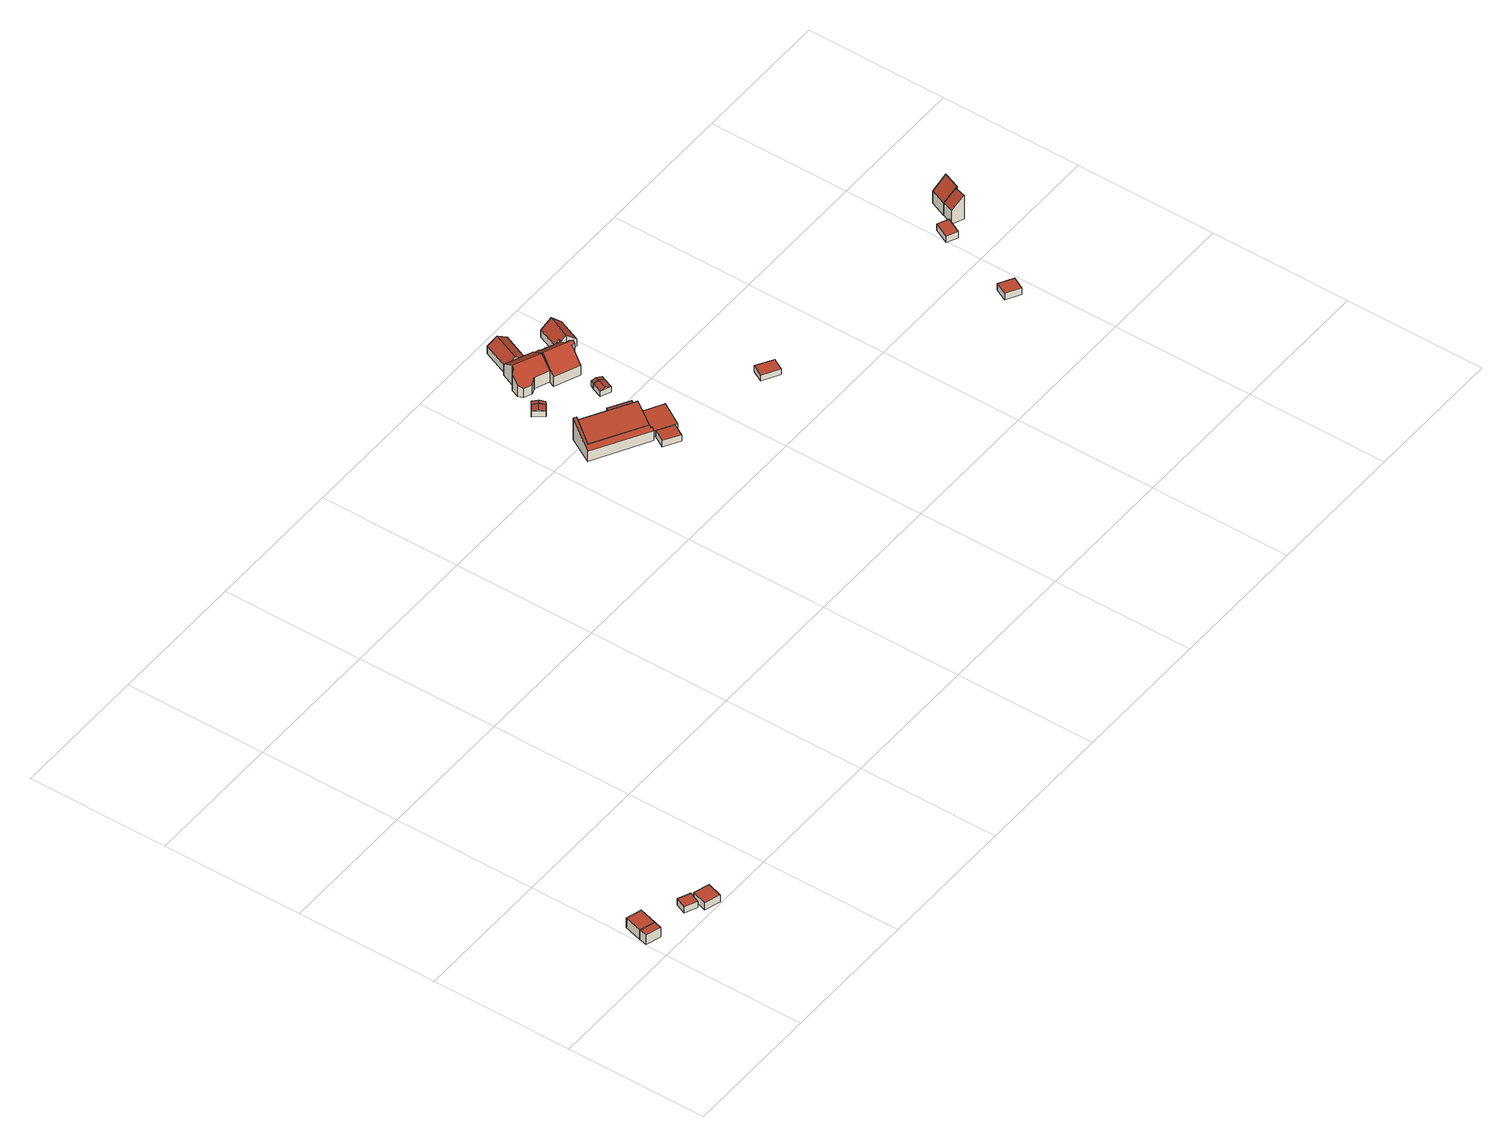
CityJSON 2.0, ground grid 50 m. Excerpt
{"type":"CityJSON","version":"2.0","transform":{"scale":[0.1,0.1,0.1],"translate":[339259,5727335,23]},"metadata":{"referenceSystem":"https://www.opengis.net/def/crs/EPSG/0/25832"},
"CityObjects":{
"building1":{"type":"Building","attributes":{"Geometrietyp2DReferenz":"3000","Gemeindeschluessel":"05170048","function":"31001_2720","roofType":"1000","measuredHeight":3.87},"address":[{"country":"Germany","locality":"Wesel","thoroughfareNumber":"37","thoroughfareName":"Auf dem Heidchen"}],"geometry":[{"type":"Solid","lod":"2","boundaries":[[[[0,1,2,3]],[[4,5,1,0]],[[6,7,5,4]],[[3,2,7,6]],[[4,0,3,6]],[[1,5,7,2]]]],"semantics":{"surfaces":[{"type":"WallSurface"},{"type":"RoofSurface"},{"type":"GroundSurface"}],"values":[[0,0,0,0,1,2]]}}]},
"building2":{"type":"Building","attributes":{"Geometrietyp2DReferenz":"3000","Gemeindeschluessel":"05170048","function":"31001_2720","roofType":"1000","measuredHeight":3.83},"address":[{"country":"Germany","locality":"Wesel","thoroughfareNumber":"37","thoroughfareName":"Auf dem Heidchen"}],"geometry":[{"type":"Solid","lod":"2","boundaries":[[[[8,9,10,11]],[[3,2,9,8]],[[6,7,2,3]],[[11,10,7,6]],[[3,8,11,6]],[[9,2,7,10]]]],"semantics":{"surfaces":[{"type":"WallSurface"},{"type":"RoofSurface"},{"type":"GroundSurface"}],"values":[[0,0,0,0,1,2]]}}]},
"building3":{"type":"Building","attributes":{"Geometrietyp2DReferenz":"3000","Gemeindeschluessel":"05170048","function":"51009_1610","roofType":"1000","measuredHeight":2.6},"geometry":[{"type":"Solid","lod":"2","boundaries":[[[[12,13,14,15]],[[16,17,13,12]],[[18,19,17,16]],[[15,14,19,18]],[[16,12,15,18]],[[13,17,19,14]]]],"semantics":{"surfaces":[{"type":"WallSurface"},{"type":"RoofSurface"},{"type":"GroundSurface"}],"values":[[0,0,0,0,1,2]]}}]},
"building4":{"type":"Building","attributes":{"Geometrietyp2DReferenz":"3000","Gemeindeschluessel":"05170048","function":"31001_2463","roofType":"1000","measuredHeight":2.94},"address":[{"country":"Germany","locality":"Wesel","thoroughfareNumber":"37","thoroughfareName":"Auf dem Heidchen"}],"geometry":[{"type":"Solid","lod":"2","boundaries":[[[[20,21,22,23]],[[24,25,21,20]],[[26,27,25,24]],[[23,22,27,26]],[[24,20,23,26]],[[21,25,27,22]]]],"semantics":{"surfaces":[{"type":"WallSurface"},{"type":"RoofSurface"},{"type":"GroundSurface"}],"values":[[0,0,0,0,1,2]]}}]},
"building5":{"type":"Building","attributes":{"Geometrietyp2DReferenz":"3000","Gemeindeschluessel":"05170048","function":"51009_1610","roofType":"2100","measuredHeight":8.83},"geometry":[{"type":"Solid","lod":"2","boundaries":[[[[28,29,30,31]],[[32,33,29,28]],[[34,35,33,32]],[[36,37,35,34]],[[38,39,37,36]],[[40,41,39,38]],[[42,43,41,40]],[[31,30,43,42]],[[40,38,36,34,32,28,31,42]],[[29,33,35,37,39,41,43,30]]]],"semantics":{"surfaces":[{"type":"WallSurface"},{"type":"RoofSurface"},{"type":"GroundSurface"}],"values":[[0,0,0,0,0,0,0,0,1,2]]}}]},
"building6":{"type":"Building","attributes":{"Geometrietyp2DReferenz":"3000","Gemeindeschluessel":"05170048","function":"31001_2724","roofType":"2100","measuredHeight":7.57},"address":[{"country":"Germany","locality":"Wesel","thoroughfareNumber":"72","thoroughfareName":"Obrighovener Straße"}],"geometry":[{"type":"Solid","lod":"2","boundaries":[[[[40,44,45,46]],[[38,47,44,40]],[[48,49,47,38]],[[46,45,49,48]],[[38,40,46,48]],[[44,47,49,45]]]],"semantics":{"surfaces":[{"type":"WallSurface"},{"type":"RoofSurface"},{"type":"GroundSurface"}],"values":[[0,0,0,0,1,2]]}}]},
"building7":{"type":"Building","attributes":{"Geometrietyp2DReferenz":"3000","Gemeindeschluessel":"05170048","function":"31001_1313","roofType":"3100","measuredHeight":2.85},"address":[{"country":"Germany","locality":"Wesel","thoroughfareNumber":"70","thoroughfareName":"Obrighovener Straße"}],"geometry":[{"type":"Solid","lod":"2","boundaries":[[[[50,51,52,53]],[[54,55,51,50]],[[56,57,55,54]],[[53,52,57,56]],[[50,58,54]],[[56,59,53]],[[53,59,58,50]],[[54,58,59,56]],[[51,55,57,52]]]],"semantics":{"surfaces":[{"type":"WallSurface"},{"type":"RoofSurface"},{"type":"GroundSurface"}],"values":[[0,0,0,0,0,0,1,1,2]]}}]},
"building8":{"type":"Building","attributes":{"Geometrietyp2DReferenz":"3000","Gemeindeschluessel":"05170048","function":"51009_1610","roofType":"3100","measuredHeight":2.86},"geometry":[{"type":"Solid","lod":"2","boundaries":[[[[53,52,60,61]],[[56,57,52,53]],[[62,63,57,56]],[[61,60,63,62]],[[53,59,56]],[[62,64,61]],[[61,64,59,53]],[[56,59,64,62]],[[52,57,63,60]]]],"semantics":{"surfaces":[{"type":"WallSurface"},{"type":"RoofSurface"},{"type":"GroundSurface"}],"values":[[0,0,0,0,0,0,1,1,2]]}}]},
"building9":{"type":"Building","attributes":{"Geometrietyp2DReferenz":"3000","Gemeindeschluessel":"05170048","function":"31001_2723","roofType":"1000","measuredHeight":2.56},"address":[{"country":"Germany","locality":"Wesel","thoroughfareNumber":"72","thoroughfareName":"Obrighovener Straße"}],"geometry":[{"type":"Solid","lod":"2","boundaries":[[[[65,66,67,68]],[[69,70,66,65]],[[71,72,70,69]],[[68,67,72,71]],[[69,65,68,71]],[[66,70,72,67]]]],"semantics":{"surfaces":[{"type":"WallSurface"},{"type":"RoofSurface"},{"type":"GroundSurface"}],"values":[[0,0,0,0,1,2]]}}]},
"building10":{"type":"Building","attributes":{"Geometrietyp2DReferenz":"3000","Gemeindeschluessel":"05170048","function":"51009_1610","roofType":"1000","measuredHeight":2.62},"geometry":[{"type":"Solid","lod":"2","boundaries":[[[[73,74,75,76]],[[77,78,74,73]],[[79,80,78,77]],[[81,82,80,79]],[[83,45,82,81]],[[76,75,45,83]],[[81,79,77,73,76,83]],[[74,78,80,82,45,75]]]],"semantics":{"surfaces":[{"type":"WallSurface"},{"type":"RoofSurface"},{"type":"GroundSurface"}],"values":[[0,0,0,0,0,0,1,2]]}}]},
"building11":{"type":"Building","attributes":{"Geometrietyp2DReferenz":"3000","Gemeindeschluessel":"05170048","function":"51009_1610","roofType":"1000","measuredHeight":2.59},"geometry":[{"type":"Solid","lod":"2","boundaries":[[[[81,82,45,83]],[[79,80,82,81]],[[84,85,80,79]],[[86,87,85,84]],[[88,89,87,86]],[[65,66,89,88]],[[68,67,66,65]],[[90,91,67,68]],[[92,93,91,90]],[[94,44,93,92]],[[83,45,44,94]],[[92,90,68,65,88,86,84,79,81,83,94]],[[82,80,85,87,89,66,67,91,93,44,45]]]],"semantics":{"surfaces":[{"type":"WallSurface"},{"type":"RoofSurface"},{"type":"GroundSurface"}],"values":[[0,0,0,0,0,0,0,0,0,0,0,1,2]]}}]},
"building12":{"type":"Building","attributes":{"Geometrietyp2DReferenz":"3000","Gemeindeschluessel":"05170048","function":"31001_1010","roofType":"3100","measuredHeight":7.99},"address":[{"country":"Germany","locality":"Wesel","thoroughfareNumber":"70","thoroughfareName":"Obrighovener Straße"}],"geometry":[{"type":"Solid","lod":"2","boundaries":[[[[95,96,97,98]],[[99,100,96,95]],[[101,102,100,99]],[[103,104,102,101]],[[105,106,104,103]],[[107,108,106,105]],[[109,110,108,107]],[[111,112,110,109]],[[113,114,112,111]],[[115,116,114,113]],[[117,118,116,115]],[[119,120,118,117]],[[121,122,120,119]],[[98,97,122,121]],[[113,111,109,107,105,115]],[[103,101,99,95,98,121,119,117,115,105]],[[96,100,102,104,106,108,110,112,114,116,118,120,122,97]]]],"semantics":{"surfaces":[{"type":"WallSurface"},{"type":"RoofSurface"},{"type":"GroundSurface"}],"values":[[0,0,0,0,0,0,0,0,0,0,0,0,0,0,1,1,2]]}}]},
"building13":{"type":"Building","attributes":{"Geometrietyp2DReferenz":"3000","Gemeindeschluessel":"05170048","function":"31001_1313","roofType":"3100","measuredHeight":2.74},"address":[{"country":"Germany","locality":"Wesel","thoroughfareNumber":"72","thoroughfareName":"Obrighovener Straße"}],"geometry":[{"type":"Solid","lod":"2","boundaries":[[[[123,124,125,126]],[[127,128,124,123]],[[129,130,128,127]],[[126,125,130,129]],[[123,131,127]],[[129,132,126]],[[126,132,131,123]],[[127,131,132,129]],[[124,128,130,125]]]],"semantics":{"surfaces":[{"type":"WallSurface"},{"type":"RoofSurface"},{"type":"GroundSurface"}],"values":[[0,0,0,0,0,0,1,1,2]]}}]},
"building14":{"type":"Building","attributes":{"Geometrietyp2DReferenz":"3000","Gemeindeschluessel":"05170048","function":"51009_1610","roofType":"3100","measuredHeight":2.71},"geometry":[{"type":"Solid","lod":"2","boundaries":[[[[126,133,134,135]],[[129,136,133,126]],[[137,138,136,129]],[[135,134,138,137]],[[126,132,129]],[[137,139,135]],[[135,139,132,126]],[[129,132,139,137]],[[133,136,138,134]]]],"semantics":{"surfaces":[{"type":"WallSurface"},{"type":"RoofSurface"},{"type":"GroundSurface"}],"values":[[0,0,0,0,0,0,1,1,2]]}}]},
"building15":{"type":"Building","attributes":{"Geometrietyp2DReferenz":"3000","Gemeindeschluessel":"05170048","function":"31001_2463","roofType":"3100","measuredHeight":5.58},"address":[{"country":"Germany","locality":"Wesel","thoroughfareNumber":"70","thoroughfareName":"Obrighovener Straße"}],"geometry":[{"type":"Solid","lod":"2","boundaries":[[[[140,141,142,143]],[[144,145,141,140]],[[146,147,145,144]],[[143,142,147,146]],[[140,148,144]],[[146,149,143]],[[143,149,148,140]],[[144,148,149,146]],[[141,145,147,142]]]],"semantics":{"surfaces":[{"type":"WallSurface"},{"type":"RoofSurface"},{"type":"GroundSurface"}],"values":[[0,0,0,0,0,0,1,1,2]]}}]},
"building16":{"type":"Building","attributes":{"Geometrietyp2DReferenz":"3000","Gemeindeschluessel":"05170048","function":"31001_1010","roofType":"3100","measuredHeight":9.18},"address":[{"country":"Germany","locality":"Wesel","thoroughfareNumber":"72","thoroughfareName":"Obrighovener Straße"}],"geometry":[{"type":"Solid","lod":"2","boundaries":[[[[150,151,152,153]],[[154,155,151,150]],[[156,157,155,154]],[[158,159,157,156]],[[160,161,159,158]],[[162,118,161,160]],[[163,164,118,162]],[[165,114,164,163]],[[166,167,114,165]],[[168,169,167,166]],[[170,171,169,168]],[[172,173,171,170]],[[174,175,173,172]],[[176,177,175,174]],[[178,179,177,176]],[[180,181,179,178]],[[182,183,181,180]],[[153,152,183,182]],[[153,182,180,178,176,174,172,170,168,166,165,163,150]],[[162,160,158,156,154,150,163]],[[151,155,157,159,161,118,164,114,167,169,171,173,175,177,179,181,183,152]]]],"semantics":{"surfaces":[{"type":"WallSurface"},{"type":"RoofSurface"},{"type":"GroundSurface"}],"values":[[0,0,0,0,0,0,0,0,0,0,0,0,0,0,0,0,0,0,1,1,2]]}}]},
"building17":{"type":"Building","attributes":{"Geometrietyp2DReferenz":"3000","Gemeindeschluessel":"05170048","function":"31001_2463","roofType":"3100","measuredHeight":6.28},"address":[{"country":"Germany","locality":"Wesel","thoroughfareNumber":"72","thoroughfareName":"Obrighovener Straße"}],"geometry":[{"type":"Solid","lod":"2","boundaries":[[[[184,185,186,187]],[[188,189,185,184]],[[190,191,189,188]],[[192,193,191,190]],[[194,195,193,192]],[[196,197,195,194]],[[198,199,197,196]],[[187,186,199,198]],[[192,190,188,184,187,194]],[[198,196,194,187]],[[185,189,191,193,195,197,199,186]]]],"semantics":{"surfaces":[{"type":"WallSurface"},{"type":"RoofSurface"},{"type":"GroundSurface"}],"values":[[0,0,0,0,0,0,0,0,1,1,2]]}}]},
"building18":{"type":"Building","attributes":{"Geometrietyp2DReferenz":"3000","Gemeindeschluessel":"05170048","function":"51009_1610","roofType":"1000","measuredHeight":2.44},"geometry":[{"type":"Solid","lod":"2","boundaries":[[[[200,201,202,203]],[[204,205,201,200]],[[206,207,205,204]],[[203,202,207,206]],[[204,200,203,206]],[[201,205,207,202]]]],"semantics":{"surfaces":[{"type":"WallSurface"},{"type":"RoofSurface"},{"type":"GroundSurface"}],"values":[[0,0,0,0,1,2]]}}]},
"building19":{"type":"Building","attributes":{"Geometrietyp2DReferenz":"3000","Gemeindeschluessel":"05170048","function":"31001_1313","roofType":"1000","measuredHeight":2.68},"address":[{"country":"Germany","locality":"Wesel","thoroughfareNumber":"78","thoroughfareName":"Obrighovener Straße"}],"geometry":[{"type":"Solid","lod":"2","boundaries":[[[[208,209,210,211]],[[212,213,209,208]],[[214,215,213,212]],[[211,210,215,214]],[[212,208,211,214]],[[209,213,215,210]]]],"semantics":{"surfaces":[{"type":"WallSurface"},{"type":"RoofSurface"},{"type":"GroundSurface"}],"values":[[0,0,0,0,1,2]]}}]},
"building20":{"type":"Building","attributes":{"Geometrietyp2DReferenz":"3000","Gemeindeschluessel":"05170048","function":"31001_2463","roofType":"1000","measuredHeight":2.59},"address":[{"country":"Germany","locality":"Wesel","thoroughfareNumber":"78","thoroughfareName":"Obrighovener Straße"}],"geometry":[{"type":"Solid","lod":"2","boundaries":[[[[216,217,218,219]],[[220,221,217,216]],[[222,223,221,220]],[[219,218,223,222]],[[220,216,219,222]],[[217,221,223,218]]]],"semantics":{"surfaces":[{"type":"WallSurface"},{"type":"RoofSurface"},{"type":"GroundSurface"}],"values":[[0,0,0,0,1,2]]}}]},
"building21":{"type":"Building","attributes":{"Geometrietyp2DReferenz":"3000","Gemeindeschluessel":"05170048","function":"31001_2463","roofType":"2100","measuredHeight":9.82},"address":[{"country":"Germany","locality":"Wesel","thoroughfareNumber":"78","thoroughfareName":"Obrighovener Straße"}],"geometry":[{"type":"Solid","lod":"2","boundaries":[[[[224,225,226,227]],[[228,229,225,224]],[[230,231,229,228]],[[232,233,231,230]],[[227,226,233,232]],[[230,228,224,227,232]],[[225,229,231,233,226]]]],"semantics":{"surfaces":[{"type":"WallSurface"},{"type":"RoofSurface"},{"type":"GroundSurface"}],"values":[[0,0,0,0,0,1,2]]}}]},
"building22":{"type":"Building","attributes":{"Geometrietyp2DReferenz":"3000","Gemeindeschluessel":"05170048","function":"31001_2463","roofType":"2100","measuredHeight":9.82},"address":[{"country":"Germany","locality":"Wesel","thoroughfareNumber":"78","thoroughfareName":"Obrighovener Straße"}],"geometry":[{"type":"Solid","lod":"2","boundaries":[[[[234,235,236,237]],[[238,239,235,234]],[[240,241,239,238]],[[242,243,241,240]],[[237,236,243,242]],[[240,238,234,237,242]],[[235,239,241,243,236]]]],"semantics":{"surfaces":[{"type":"WallSurface"},{"type":"RoofSurface"},{"type":"GroundSurface"}],"values":[[0,0,0,0,0,1,2]]}}]}
},
"vertices":[
[58,61,47],[58,61,8],[66,89,8],[66,89,47],[5,77,47],[5,77,8],[12,105,47],[12,105,8],
[85,152,47],[85,152,8],[30,168,8],[30,168,47],
[224,43,36],[224,43,10],[241,81,10],[241,81,36],[181,62,36],[181,62,10],[198,100,36],[198,100,10],
[247,75,38],[247,75,9],[229,21,9],[229,21,38],[302,58,38],[302,58,9],[284,3,38],[284,3,9],
[1784,1335,52],[1784,1335,12],[1790,1345,12],[1790,1345,58],[1594,1444,52],[1594,1444,12],[1646,1534,101],[1646,1534,12],[1655,1529,101],[1655,1529,12],[1613,1457,62],[1613,1457,12],[1789,1356,62],[1789,1356,12],[1785,1348,58],[1785,1348,12],
[1789,1356,13],[1831,1428,13],[1831,1428,88],[1613,1457,13],[1655,1529,88],[1655,1529,13],
[1677,1658,35],[1677,1658,13],[1701,1675,13],[1701,1675,35],[1650,1694,35],[1650,1694,13],[1675,1712,35],[1675,1712,13],[1664,1676,41],[1688,1694,41],
[1712,1684,13],[1712,1684,35],[1686,1720,35],[1686,1720,13],[1699,1702,41],
[1854,1307,39],[1854,1307,13],[1800,1340,13],[1800,1340,39],[1830,1265,39],[1830,1265,13],[1775,1298,39],[1775,1298,13],
[1792,1515,39],[1792,1515,13],[1764,1466,13],[1764,1466,39],[1863,1474,39],[1863,1474,13],[1836,1427,39],[1836,1427,13],[1832,1430,39],[1832,1430,13],[1831,1428,39],
[1904,1389,39],[1904,1389,13],[1912,1385,39],[1912,1385,13],[1862,1302,39],[1862,1302,13],[1790,1345,39],[1790,1345,13],[1785,1348,39],[1785,1348,13],[1789,1356,39],
[1705,1761,49],[1705,1761,13],[1733,1749,13],[1733,1749,49],[1698,1779,59],[1698,1779,13],[1709,1807,79],[1709,1807,13],[1726,1815,88],[1726,1815,13],[1729,1821,93],[1729,1821,13],[1748,1866,59],[1748,1866,13],[1754,1863,59],[1754,1863,13],[1819,1836,59],[1819,1836,13],[1843,1826,59],[1843,1826,13],[1824,1781,93],[1824,1781,13],[1805,1736,59],[1805,1736,13],[1752,1758,59],[1752,1758,13],[1752,1757,59],[1752,1757,13],
[1880,1563,33],[1880,1563,11],[1895,1599,11],[1895,1599,33],[1844,1578,33],[1844,1578,11],[1859,1614,33],[1859,1614,11],[1862,1571,39],[1877,1607,39],
[1895,1599,12],[1900,1611,12],[1900,1611,33],[1859,1614,12],[1864,1626,33],[1864,1626,12],[1882,1619,39],
[1819,1836,44],[1819,1836,12],[1861,1936,12],[1861,1936,44],[1754,1863,44],[1754,1863,12],[1796,1962,44],[1796,1962,12],[1787,1850,68],[1828,1949,68],
[1916,1730,105],[1916,1730,13],[1925,1752,13],[1925,1752,84],[1912,1722,97],[1912,1722,13],[1904,1726,97],[1904,1726,13],[1884,1679,52],[1884,1679,13],[1796,1716,52],[1796,1716,13],[1805,1736,71],[1820,1771,105],[1820,1771,13],[1843,1826,52],[1849,1840,38],[1849,1840,13],[1878,1828,38],[1878,1828,13],[1873,1814,52],[1873,1814,13],[1884,1809,52],[1884,1809,13],[1886,1814,47],[1886,1814,13],[1917,1800,47],[1917,1800,13],[1933,1794,47],[1933,1794,13],[1928,1784,56],[1928,1784,13],[1916,1755,84],[1916,1755,13],
[1928,1784,58],[1928,1784,12],[1946,1777,12],[1946,1777,75],[1933,1794,58],[1933,1794,12],[1917,1800,42],[1917,1800,12],[1948,1873,42],[1948,1873,12],[1981,1859,75],[1981,1859,12],[2014,1845,42],[2014,1845,12],[1979,1762,42],[1979,1762,12],
[2238,1190,38],[2238,1190,14],[2261,1230,14],[2261,1230,38],[2179,1224,38],[2179,1224,14],[2202,1265,38],[2202,1265,14],
[2916,878,42],[2916,878,15],[2893,834,15],[2893,834,42],[2966,849,42],[2966,849,15],[2943,806,42],[2943,806,15],
[3057,1159,41],[3057,1159,15],[3019,1178,15],[3019,1178,41],[3030,1105,41],[3030,1105,15],[2992,1123,41],[2992,1123,15],
[3109,1149,113],[3109,1149,16],[3121,1180,16],[3121,1180,110],[3105,1137,115],[3105,1137,16],[3065,1155,71],[3065,1155,16],[3083,1197,67],[3083,1197,16],
[3150,1238,112],[3150,1238,14],[3108,1256,14],[3108,1256,64],[3126,1179,112],[3126,1179,14],[3121,1180,108],[3121,1180,14],[3083,1197,64],[3083,1197,14]
]}
